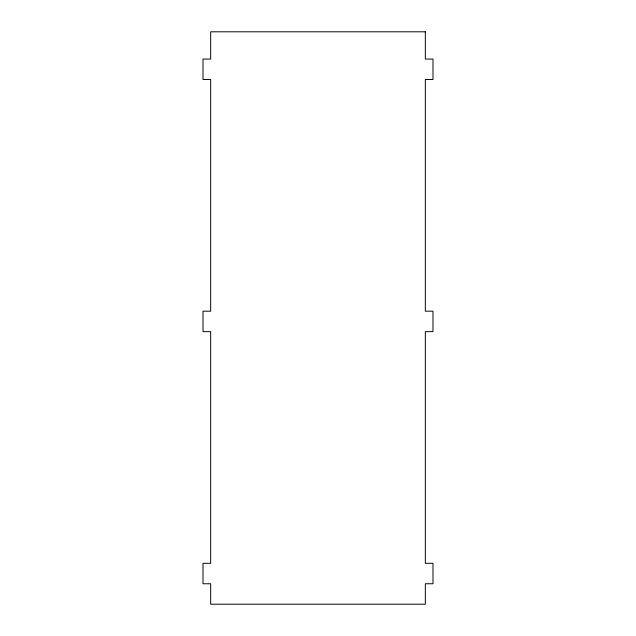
<?xml version="1.0" encoding="UTF-8"?>
<svg xmlns="http://www.w3.org/2000/svg" width="636" height="636" viewBox="0 0 636 636"><rect width="100%" height="100%" fill="white"/><g stroke="black" fill="none" stroke-linecap="round" stroke-linejoin="round"><path stroke-width="0.95" d="M425.325 31.8L210.675 31.8L210.675 59.053L203.011 59.053L203.011 79.5L210.675 79.5L210.675 311.187L203.011 311.187L203.011 331.634L210.675 331.634L210.675 563.313L203.011 563.313L203.011 583.761L210.675 583.761L210.675 604.2L425.325 604.2L425.325 583.761L432.989 583.761L432.989 563.313L425.325 563.313L425.325 331.634L432.989 331.634L432.989 311.187L425.325 311.187L425.325 79.5L432.989 79.5L432.989 59.053L425.325 59.053L425.325 31.8"/></g></svg>
